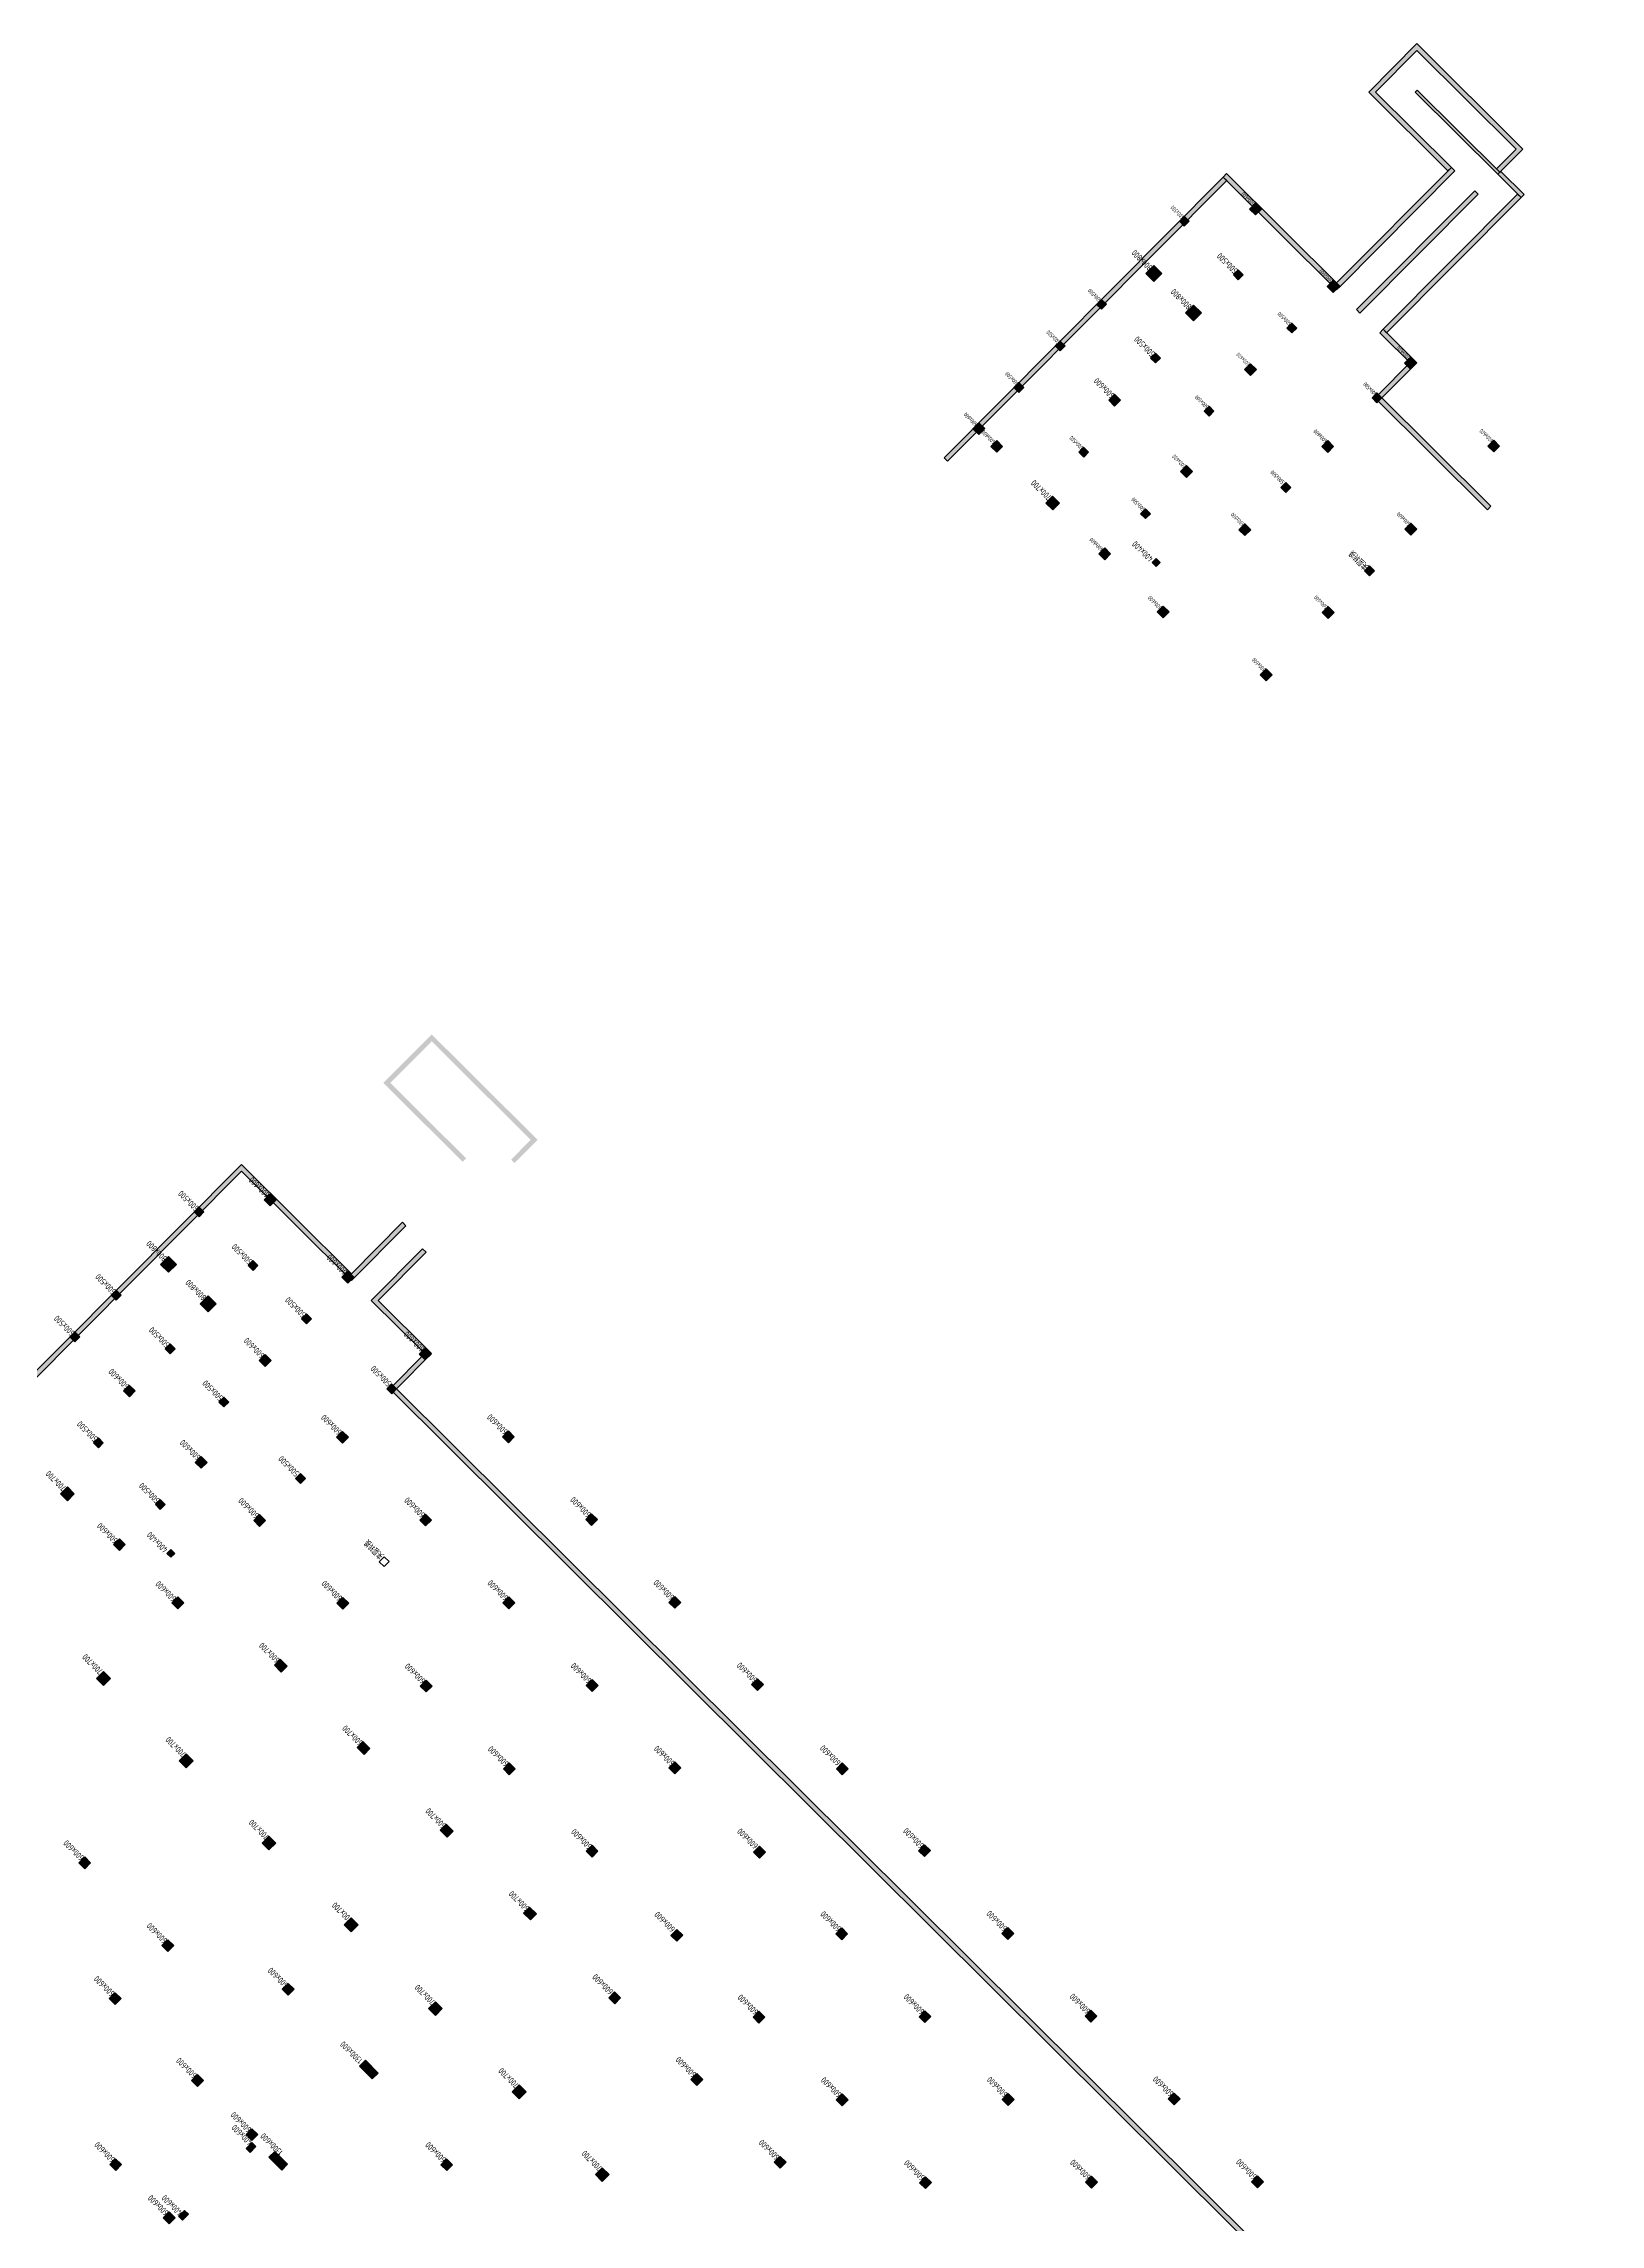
# Model space of a CAD drawing. Extents: x 517637088 to 518949446, y 3499717636 to 3500095980.
# Drawn here: x 518838034 to 518949446, y 3499939912 to 3500095980 of the extents above; entities that cross this region are included whole.
import ezdxf

# ---------------------------------------------------------------- set-up
doc = ezdxf.new("R2010")
doc.units = 0
doc.header["$LTSCALE"] = 500
for name, color, linetype in [('S_COLU', 2, 'CONTINUOUS'), ('S_COLU_HACH', 15, 'CONTINUOUS'), ('S_WALL', 2, 'CONTINUOUS'), ('S_WALL_HACH', 30, 'CONTINUOUS')]:
    doc.layers.add(name, color=color, linetype=linetype)
doc.layers.add('S_POST_OTHE', color=110, linetype='CONTINUOUS', plot=False)
doc.layers.add('尺寸标注-柱', color=3, linetype='CONTINUOUS', lineweight=18, plot=False)
doc.styles.add('样式 1', font='Tssdeng.shx', dxfattribs={"width": 0.7, "bigfont": 'Tssdchn.shx'})

msp = doc.modelspace()

# ---------------------------------------------------------------- hatches: boundary and pattern name
at = {"layer": 'S_COLU_HACH'}
h = msp.add_hatch(color=256, dxfattribs=at)
h.dxf.hatch_style = 1
h.paths.add_polyline_path([(518919670, 3500082924), (518919315, 3500083277), (518919668, 3500083631), (518920022, 3500083278)])
h = msp.add_hatch(color=256, dxfattribs=at)
h.dxf.hatch_style = 1
h.paths.add_polyline_path([(518924759, 3500083716), (518924333, 3500084139), (518924756, 3500084564), (518925182, 3500084141)])
h = msp.add_hatch(color=256, dxfattribs=at)
h.dxf.hatch_style = 1
h.paths.add_polyline_path([(518917489, 3500078959), (518916922, 3500079523), (518917486, 3500080090), (518918053, 3500079526)])
h = msp.add_hatch(color=256, dxfattribs=at)
h.dxf.hatch_style = 1
h.paths.add_polyline_path([(518923535, 3500079081), (518923180, 3500079434), (518923533, 3500079789), (518923887, 3500079436)])
h = msp.add_hatch(color=256, dxfattribs=at)
h.dxf.hatch_style = 1
h.paths.add_polyline_path([(518930325, 3500078180), (518929899, 3500078603), (518930322, 3500079029), (518930748, 3500078606)])
h = msp.add_hatch(color=256, dxfattribs=at)
h.dxf.hatch_style = 1
h.paths.add_polyline_path([(518913746, 3500076968), (518913392, 3500077321), (518913744, 3500077675), (518914099, 3500077322)])
h = msp.add_hatch(color=256, dxfattribs=at)
h.dxf.hatch_style = 1
h.paths.add_polyline_path([(518920325, 3500076138), (518919758, 3500076702), (518920322, 3500077269), (518920890, 3500076705)])
h = msp.add_hatch(color=256, dxfattribs=at)
h.dxf.hatch_style = 1
h.paths.add_polyline_path([(518927363, 3500075273), (518927008, 3500075625), (518927361, 3500075980), (518927715, 3500075627)])
h = msp.add_hatch(color=256, dxfattribs=at)
h.dxf.hatch_style = 1
h.paths.add_polyline_path([(518910785, 3500073990), (518910430, 3500074343), (518910783, 3500074697), (518911137, 3500074344)])
h = msp.add_hatch(color=256, dxfattribs=at)
h.dxf.hatch_style = 1
h.paths.add_polyline_path([(518917611, 3500073125), (518917257, 3500073478), (518917609, 3500073833), (518917964, 3500073480)])
h = msp.add_hatch(color=256, dxfattribs=at)
h.dxf.hatch_style = 1
h.paths.add_polyline_path([(518924401, 3500072224), (518923976, 3500072647), (518924399, 3500073073), (518924824, 3500072650)])
h = msp.add_hatch(color=256, dxfattribs=at)
h.dxf.hatch_style = 1
h.paths.add_polyline_path([(518935855, 3500072680), (518935430, 3500073103), (518935853, 3500073528), (518936278, 3500073105)])
h = msp.add_hatch(color=256, dxfattribs=at)
h.dxf.hatch_style = 1
h.paths.add_polyline_path([(518907823, 3500071012), (518907468, 3500071365), (518907821, 3500071719), (518908175, 3500071366)])
h = msp.add_hatch(color=256, dxfattribs=at)
h.dxf.hatch_style = 1
h.paths.add_polyline_path([(518914684, 3500070040), (518914258, 3500070463), (518914681, 3500070888), (518915107, 3500070465)])
h = msp.add_hatch(color=256, dxfattribs=at)
h.dxf.hatch_style = 1
h.paths.add_polyline_path([(518933458, 3500070269), (518933103, 3500070622), (518933456, 3500070976), (518933810, 3500070624)])
h = msp.add_hatch(color=256, dxfattribs=at)
h.dxf.hatch_style = 1
h.paths.add_polyline_path([(518921439, 3500069317), (518921085, 3500069670), (518921437, 3500070024), (518921792, 3500069671)])
h = msp.add_hatch(color=256, dxfattribs=at)
h.dxf.hatch_style = 1
h.paths.add_polyline_path([(518904967, 3500067999), (518904542, 3500068422), (518904965, 3500068847), (518905390, 3500068424)])
h = msp.add_hatch(color=256, dxfattribs=at)
h.dxf.hatch_style = 1
h.paths.add_polyline_path([(518906244, 3500066730), (518905818, 3500067153), (518906241, 3500067578), (518906667, 3500067155)])
h = msp.add_hatch(color=256, dxfattribs=at)
h.dxf.hatch_style = 1
h.paths.add_polyline_path([(518912467, 3500066393), (518912113, 3500066746), (518912465, 3500067100), (518912820, 3500066748)])
h = msp.add_hatch(color=256, dxfattribs=at)
h.dxf.hatch_style = 1
h.paths.add_polyline_path([(518929932, 3500066724), (518929506, 3500067147), (518929929, 3500067572), (518930355, 3500067149)])
h = msp.add_hatch(color=256, dxfattribs=at)
h.dxf.hatch_style = 1
h.paths.add_polyline_path([(518941811, 3500066757), (518941386, 3500067180), (518941809, 3500067605), (518942234, 3500067182)])
h = msp.add_hatch(color=256, dxfattribs=at)
h.dxf.hatch_style = 1
h.paths.add_polyline_path([(518919825, 3500064928), (518919400, 3500065352), (518919823, 3500065777), (518920248, 3500065354)])
h = msp.add_hatch(color=256, dxfattribs=at)
h.dxf.hatch_style = 1
h.paths.add_polyline_path([(518910250, 3500062604), (518909754, 3500063098), (518910247, 3500063594), (518910744, 3500063100)])
h = msp.add_hatch(color=256, dxfattribs=at)
h.dxf.hatch_style = 1
h.paths.add_polyline_path([(518926935, 3500063852), (518926580, 3500064204), (518926933, 3500064559), (518927287, 3500064206)])
h = msp.add_hatch(color=256, dxfattribs=at)
h.dxf.hatch_style = 1
h.paths.add_polyline_path([(518916899, 3500061986), (518916544, 3500062338), (518916897, 3500062693), (518917251, 3500062340)])
h = msp.add_hatch(color=256, dxfattribs=at)
h.dxf.hatch_style = 1
h.paths.add_polyline_path([(518924008, 3500060768), (518923583, 3500061191), (518924006, 3500061616), (518924432, 3500061193)])
h = msp.add_hatch(color=256, dxfattribs=at)
h.dxf.hatch_style = 1
h.paths.add_polyline_path([(518935888, 3500060801), (518935462, 3500061224), (518935885, 3500061649), (518936311, 3500061226)])
h = msp.add_hatch(color=256, dxfattribs=at)
h.dxf.hatch_style = 1
h.paths.add_polyline_path([(518913972, 3500059043), (518913547, 3500059466), (518913970, 3500059892), (518914395, 3500059469)])
h = msp.add_hatch(color=256, dxfattribs=at)
h.dxf.hatch_style = 1
h.paths.add_polyline_path([(518917650, 3500058558), (518917367, 3500058841), (518917649, 3500059124), (518917933, 3500058842)])
h = msp.add_hatch(color=256, dxfattribs=at)
h.dxf.hatch_style = 1
h.paths.add_polyline_path([(518932929, 3500057890), (518932574, 3500058243), (518932927, 3500058597), (518933281, 3500058245)])
h = msp.add_hatch(color=256, dxfattribs=at)
h.dxf.hatch_style = 1
h.paths.add_polyline_path([(518918156, 3500054883), (518917730, 3500055306), (518918153, 3500055731), (518918579, 3500055308)])
h = msp.add_hatch(color=256, dxfattribs=at)
h.dxf.hatch_style = 1
h.paths.add_polyline_path([(518929964, 3500054845), (518929539, 3500055268), (518929962, 3500055693), (518930388, 3500055270)])
h = msp.add_hatch(color=256, dxfattribs=at)
h.dxf.hatch_style = 1
h.paths.add_polyline_path([(518925522, 3500050378), (518925096, 3500050801), (518925520, 3500051226), (518925945, 3500050803)])
h = msp.add_hatch(color=256, dxfattribs=at)
h.dxf.hatch_style = 1
h.paths.add_polyline_path([(518854245, 3500012808), (518853820, 3500013231), (518854243, 3500013657), (518854668, 3500013234)])
h = msp.add_hatch(color=256, dxfattribs=at)
h.dxf.hatch_style = 1
h.paths.add_polyline_path([(518849156, 3500012016), (518848802, 3500012369), (518849154, 3500012724), (518849509, 3500012371)])
h = msp.add_hatch(color=256, dxfattribs=at)
h.dxf.hatch_style = 1
h.paths.add_polyline_path([(518846975, 3500008051), (518846408, 3500008615), (518846972, 3500009182), (518847539, 3500008618)])
h = msp.add_hatch(color=256, dxfattribs=at)
h.dxf.hatch_style = 1
h.paths.add_polyline_path([(518853020, 3500008173), (518852666, 3500008526), (518853018, 3500008881), (518853373, 3500008528)])
h = msp.add_hatch(color=256, dxfattribs=at)
h.dxf.hatch_style = 1
h.paths.add_polyline_path([(518859811, 3500007273), (518859386, 3500007696), (518859809, 3500008121), (518860234, 3500007698)])
h = msp.add_hatch(color=256, dxfattribs=at)
h.dxf.hatch_style = 1
h.paths.add_polyline_path([(518843233, 3500006060), (518842878, 3500006413), (518843231, 3500006768), (518843585, 3500006415)])
h = msp.add_hatch(color=256, dxfattribs=at)
h.dxf.hatch_style = 1
h.paths.add_polyline_path([(518849811, 3500005230), (518849244, 3500005794), (518849808, 3500006361), (518850375, 3500005797)])
h = msp.add_hatch(color=256, dxfattribs=at)
h.dxf.hatch_style = 1
h.paths.add_polyline_path([(518840271, 3500003082), (518839917, 3500003435), (518840269, 3500003790), (518840624, 3500003437)])
h = msp.add_hatch(color=256, dxfattribs=at)
h.dxf.hatch_style = 1
h.paths.add_polyline_path([(518856849, 3500004365), (518856495, 3500004718), (518856848, 3500005073), (518857202, 3500004720)])
h = msp.add_hatch(color=256, dxfattribs=at)
h.dxf.hatch_style = 1
h.paths.add_polyline_path([(518847097, 3500002217), (518846743, 3500002570), (518847095, 3500002925), (518847450, 3500002572)])
h = msp.add_hatch(color=256, dxfattribs=at)
h.dxf.hatch_style = 1
h.paths.add_polyline_path([(518853888, 3500001317), (518853463, 3500001740), (518853886, 3500002165), (518854311, 3500001742)])
h = msp.add_hatch(color=256, dxfattribs=at)
h.dxf.hatch_style = 1
h.paths.add_polyline_path([(518865342, 3500001772), (518864916, 3500002196), (518865340, 3500002621), (518865765, 3500002198)])
h = msp.add_hatch(color=256, dxfattribs=at)
h.dxf.hatch_style = 1
h.paths.add_polyline_path([(518844169, 3499999132), (518843744, 3499999555), (518844167, 3499999980), (518844593, 3499999557)])
h = msp.add_hatch(color=256, dxfattribs=at)
h.dxf.hatch_style = 1
h.paths.add_polyline_path([(518850926, 3499998409), (518850572, 3499998762), (518850924, 3499999117), (518851279, 3499998764)])
h = msp.add_hatch(color=256, dxfattribs=at)
h.dxf.hatch_style = 1
h.paths.add_polyline_path([(518862944, 3499999362), (518862590, 3499999714), (518862942, 3500000069), (518863297, 3499999716)])
h = msp.add_hatch(color=256, dxfattribs=at)
h.dxf.hatch_style = 1
h.paths.add_polyline_path([(518841954, 3499995486), (518841599, 3499995838), (518841952, 3499996193), (518842306, 3499995840)])
h = msp.add_hatch(color=256, dxfattribs=at)
h.dxf.hatch_style = 1
h.paths.add_polyline_path([(518859418, 3499995816), (518858993, 3499996240), (518859416, 3499996665), (518859842, 3499996242)])
h = msp.add_hatch(color=256, dxfattribs=at)
h.dxf.hatch_style = 1
h.paths.add_polyline_path([(518871298, 3499995849), (518870872, 3499996272), (518871295, 3499996698), (518871721, 3499996274)])
h = msp.add_hatch(color=256, dxfattribs=at)
h.dxf.hatch_style = 1
h.paths.add_polyline_path([(518849312, 3499994021), (518848886, 3499994444), (518849309, 3499994869), (518849735, 3499994446)])
h = msp.add_hatch(color=256, dxfattribs=at)
h.dxf.hatch_style = 1
h.paths.add_polyline_path([(518856421, 3499992944), (518856067, 3499993297), (518856419, 3499993652), (518856774, 3499993299)])
h = msp.add_hatch(color=256, dxfattribs=at)
h.dxf.hatch_style = 1
h.paths.add_polyline_path([(518839737, 3499991697), (518839240, 3499992190), (518839734, 3499992686), (518840230, 3499992193)])
h = msp.add_hatch(color=256, dxfattribs=at)
h.dxf.hatch_style = 1
h.paths.add_polyline_path([(518846385, 3499991078), (518846031, 3499991431), (518846383, 3499991785), (518846738, 3499991433)])
h = msp.add_hatch(color=256, dxfattribs=at)
h.dxf.hatch_style = 1
h.paths.add_polyline_path([(518853495, 3499989860), (518853070, 3499990284), (518853493, 3499990709), (518853918, 3499990286)])
h = msp.add_hatch(color=256, dxfattribs=at)
h.dxf.hatch_style = 1
h.paths.add_polyline_path([(518865374, 3499989893), (518864949, 3499990316), (518865372, 3499990742), (518865798, 3499990319)])
h = msp.add_hatch(color=256, dxfattribs=at)
h.dxf.hatch_style = 1
h.paths.add_polyline_path([(518877254, 3499989926), (518876828, 3499990349), (518877251, 3499990774), (518877677, 3499990351)])
h = msp.add_hatch(color=256, dxfattribs=at)
h.dxf.hatch_style = 1
h.paths.add_polyline_path([(518843459, 3499988136), (518843033, 3499988559), (518843457, 3499988984), (518843882, 3499988561)])
h = msp.add_hatch(color=256, dxfattribs=at)
h.dxf.hatch_style = 1
h.paths.add_polyline_path([(518847137, 3499987651), (518846853, 3499987933), (518847136, 3499988217), (518847419, 3499987935)])
h = msp.add_hatch(color=256, dxfattribs=at)
h.dxf.hatch_style = 1
h.paths.add_polyline_path([(518847642, 3499983975), (518847217, 3499984398), (518847640, 3499984824), (518848065, 3499984401)])
h = msp.add_hatch(color=256, dxfattribs=at)
h.dxf.hatch_style = 1
h.paths.add_polyline_path([(518859451, 3499983937), (518859026, 3499984360), (518859449, 3499984786), (518859874, 3499984363)])
h = msp.add_hatch(color=256, dxfattribs=at)
h.dxf.hatch_style = 1
h.paths.add_polyline_path([(518871330, 3499983970), (518870905, 3499984393), (518871328, 3499984818), (518871754, 3499984395)])
h = msp.add_hatch(color=256, dxfattribs=at)
h.dxf.hatch_style = 1
h.paths.add_polyline_path([(518883210, 3499984002), (518882784, 3499984425), (518883207, 3499984851), (518883633, 3499984428)])
h = msp.add_hatch(color=256, dxfattribs=at)
h.dxf.hatch_style = 1
h.paths.add_polyline_path([(518855044, 3499979435), (518854548, 3499979928), (518854971, 3499980354), (518855467, 3499979860)])
h = msp.add_hatch(color=256, dxfattribs=at)
h.dxf.hatch_style = 1
h.paths.add_polyline_path([(518842319, 3499978481), (518841822, 3499978974), (518842316, 3499979471), (518842812, 3499978977)])
h = msp.add_hatch(color=256, dxfattribs=at)
h.dxf.hatch_style = 1
h.paths.add_polyline_path([(518865407, 3499978014), (518864982, 3499978437), (518865405, 3499978862), (518865830, 3499978439)])
h = msp.add_hatch(color=256, dxfattribs=at)
h.dxf.hatch_style = 1
h.paths.add_polyline_path([(518877286, 3499978046), (518876861, 3499978469), (518877284, 3499978895), (518877710, 3499978472)])
h = msp.add_hatch(color=256, dxfattribs=at)
h.dxf.hatch_style = 1
h.paths.add_polyline_path([(518889130, 3499978114), (518888705, 3499978537), (518889128, 3499978963), (518889553, 3499978540)])
h = msp.add_hatch(color=256, dxfattribs=at)
h.dxf.hatch_style = 1
h.paths.add_polyline_path([(518860965, 3499973547), (518860468, 3499974040), (518860891, 3499974466), (518861388, 3499973972)])
h = msp.add_hatch(color=256, dxfattribs=at)
h.dxf.hatch_style = 1
h.paths.add_polyline_path([(518848239, 3499972593), (518847743, 3499973086), (518848237, 3499973583), (518848733, 3499973089)])
h = msp.add_hatch(color=256, dxfattribs=at)
h.dxf.hatch_style = 1
h.paths.add_polyline_path([(518871363, 3499972090), (518870938, 3499972513), (518871361, 3499972939), (518871786, 3499972516)])
h = msp.add_hatch(color=256, dxfattribs=at)
h.dxf.hatch_style = 1
h.paths.add_polyline_path([(518883207, 3499972158), (518882782, 3499972581), (518883205, 3499973007), (518883630, 3499972584)])
h = msp.add_hatch(color=256, dxfattribs=at)
h.dxf.hatch_style = 1
h.paths.add_polyline_path([(518895193, 3499972085), (518894767, 3499972508), (518895190, 3499972934), (518895616, 3499972510)])
h = msp.add_hatch(color=256, dxfattribs=at)
h.dxf.hatch_style = 1
h.paths.add_polyline_path([(518866921, 3499967623), (518866424, 3499968117), (518866847, 3499968542), (518867344, 3499968049)])
h = msp.add_hatch(color=256, dxfattribs=at)
h.dxf.hatch_style = 1
h.paths.add_polyline_path([(518854160, 3499966705), (518853664, 3499967198), (518854157, 3499967695), (518854654, 3499967201)])
h = msp.add_hatch(color=256, dxfattribs=at)
h.dxf.hatch_style = 1
h.paths.add_polyline_path([(518877284, 3499966202), (518876858, 3499966625), (518877281, 3499967051), (518877707, 3499966628)])
h = msp.add_hatch(color=256, dxfattribs=at)
h.dxf.hatch_style = 1
h.paths.add_polyline_path([(518889269, 3499966129), (518888844, 3499966552), (518889267, 3499966978), (518889692, 3499966555)])
h = msp.add_hatch(color=256, dxfattribs=at)
h.dxf.hatch_style = 1
h.paths.add_polyline_path([(518901078, 3499966232), (518900652, 3499966655), (518901075, 3499967081), (518901501, 3499966658)])
h = msp.add_hatch(color=256, dxfattribs=at)
h.dxf.hatch_style = 1
h.paths.add_polyline_path([(518840976, 3499965360), (518840550, 3499965783), (518840973, 3499966209), (518841399, 3499965786)])
h = msp.add_hatch(color=256, dxfattribs=at)
h.dxf.hatch_style = 1
h.paths.add_polyline_path([(518860045, 3499960852), (518859548, 3499961345), (518860042, 3499961842), (518860538, 3499961348)])
h = msp.add_hatch(color=256, dxfattribs=at)
h.dxf.hatch_style = 1
h.paths.add_polyline_path([(518872877, 3499961700), (518872380, 3499962194), (518872803, 3499962619), (518873300, 3499962125)])
h = msp.add_hatch(color=256, dxfattribs=at)
h.dxf.hatch_style = 1
h.paths.add_polyline_path([(518846932, 3499959437), (518846506, 3499959860), (518846929, 3499960285), (518847355, 3499959862)])
h = msp.add_hatch(color=256, dxfattribs=at)
h.dxf.hatch_style = 1
h.paths.add_polyline_path([(518883346, 3499960173), (518882920, 3499960596), (518883344, 3499961022), (518883769, 3499960599)])
h = msp.add_hatch(color=256, dxfattribs=at)
h.dxf.hatch_style = 1
h.paths.add_polyline_path([(518895154, 3499960276), (518894729, 3499960699), (518895152, 3499961125), (518895577, 3499960702)])
h = msp.add_hatch(color=256, dxfattribs=at)
h.dxf.hatch_style = 1
h.paths.add_polyline_path([(518907034, 3499960309), (518906608, 3499960732), (518907031, 3499961157), (518907457, 3499960734)])
h = msp.add_hatch(color=256, dxfattribs=at)
h.dxf.hatch_style = 1
h.paths.add_polyline_path([(518855532, 3499956314), (518855106, 3499956737), (518855529, 3499957162), (518855955, 3499956739)])
h = msp.add_hatch(color=256, dxfattribs=at)
h.dxf.hatch_style = 1
h.paths.add_polyline_path([(518843159, 3499955643), (518842734, 3499956066), (518843157, 3499956492), (518843582, 3499956069)])
h = msp.add_hatch(color=256, dxfattribs=at)
h.dxf.hatch_style = 1
h.paths.add_polyline_path([(518866072, 3499954858), (518865575, 3499955351), (518866069, 3499955848), (518866565, 3499955354)])
h = msp.add_hatch(color=256, dxfattribs=at)
h.dxf.hatch_style = 1
h.paths.add_polyline_path([(518878903, 3499955706), (518878478, 3499956129), (518878901, 3499956555), (518879326, 3499956132)])
h = msp.add_hatch(color=256, dxfattribs=at)
h.dxf.hatch_style = 1
h.paths.add_polyline_path([(518889231, 3499954320), (518888806, 3499954743), (518889229, 3499955169), (518889654, 3499954746)])
h = msp.add_hatch(color=256, dxfattribs=at)
h.dxf.hatch_style = 1
h.paths.add_polyline_path([(518901110, 3499954353), (518900685, 3499954776), (518901108, 3499955201), (518901533, 3499954778)])
h = msp.add_hatch(color=256, dxfattribs=at)
h.dxf.hatch_style = 1
h.paths.add_polyline_path([(518912990, 3499954385), (518912564, 3499954809), (518912987, 3499955234), (518913413, 3499954811)])
h = msp.add_hatch(color=256, dxfattribs=at)
h.dxf.hatch_style = 1
h.paths.add_polyline_path([(518861559, 3499950320), (518860637, 3499951237), (518861060, 3499951662), (518861982, 3499950745)])
h = msp.add_hatch(color=256, dxfattribs=at)
h.dxf.hatch_style = 1
h.paths.add_polyline_path([(518884788, 3499949853), (518884363, 3499950276), (518884786, 3499950702), (518885212, 3499950279)])
h = msp.add_hatch(color=256, dxfattribs=at)
h.dxf.hatch_style = 1
h.paths.add_polyline_path([(518849044, 3499949790), (518848619, 3499950214), (518849042, 3499950639), (518849467, 3499950216)])
h = msp.add_hatch(color=256, dxfattribs=at)
h.dxf.hatch_style = 1
h.paths.add_polyline_path([(518872063, 3499948899), (518871567, 3499949393), (518872060, 3499949889), (518872557, 3499949395)])
h = msp.add_hatch(color=256, dxfattribs=at)
h.dxf.hatch_style = 1
h.paths.add_polyline_path([(518895187, 3499948397), (518894762, 3499948820), (518895185, 3499949245), (518895610, 3499948822)])
h = msp.add_hatch(color=256, dxfattribs=at)
h.dxf.hatch_style = 1
h.paths.add_polyline_path([(518907066, 3499948429), (518906641, 3499948853), (518907064, 3499949278), (518907489, 3499948855)])
h = msp.add_hatch(color=256, dxfattribs=at)
h.dxf.hatch_style = 1
h.paths.add_polyline_path([(518918946, 3499948462), (518918520, 3499948885), (518918943, 3499949311), (518919369, 3499948888)])
h = msp.add_hatch(color=256, dxfattribs=at)
h.dxf.hatch_style = 1
h.paths.add_polyline_path([(518852944, 3499945912), (518852519, 3499946335), (518852942, 3499946761), (518853367, 3499946338)])
h = msp.add_hatch(color=256, dxfattribs=at)
h.dxf.hatch_style = 1
h.paths.add_polyline_path([(518843192, 3499943764), (518842766, 3499944187), (518843189, 3499944613), (518843615, 3499944189)])
h = msp.add_hatch(color=256, dxfattribs=at)
h.dxf.hatch_style = 1
h.paths.add_polyline_path([(518852805, 3499945063), (518852521, 3499945345), (518852944, 3499945771), (518853228, 3499945489)])
h = msp.add_hatch(color=256, dxfattribs=at)
h.dxf.hatch_style = 1
h.paths.add_polyline_path([(518855071, 3499943797), (518854149, 3499944713), (518854572, 3499945139), (518855494, 3499944222)])
h = msp.add_hatch(color=256, dxfattribs=at)
h.dxf.hatch_style = 1
h.paths.add_polyline_path([(518866880, 3499943758), (518866455, 3499944181), (518866878, 3499944607), (518867303, 3499944184)])
h = msp.add_hatch(color=256, dxfattribs=at)
h.dxf.hatch_style = 1
h.paths.add_polyline_path([(518890744, 3499943930), (518890319, 3499944353), (518890742, 3499944778), (518891168, 3499944355)])
h = msp.add_hatch(color=256, dxfattribs=at)
h.dxf.hatch_style = 1
h.paths.add_polyline_path([(518878019, 3499942976), (518877523, 3499943470), (518878017, 3499943966), (518878513, 3499943472)])
h = msp.add_hatch(color=256, dxfattribs=at)
h.dxf.hatch_style = 1
h.paths.add_polyline_path([(518901143, 3499942474), (518900718, 3499942897), (518901141, 3499943322), (518901566, 3499942899)])
h = msp.add_hatch(color=256, dxfattribs=at)
h.dxf.hatch_style = 1
h.paths.add_polyline_path([(518913022, 3499942506), (518912597, 3499942929), (518913020, 3499943355), (518913445, 3499942932)])
h = msp.add_hatch(color=256, dxfattribs=at)
h.dxf.hatch_style = 1
h.paths.add_polyline_path([(518924901, 3499942539), (518924476, 3499942962), (518924899, 3499943387), (518925325, 3499942964)])
h = msp.add_hatch(color=256, dxfattribs=at)
h.dxf.hatch_style = 1
h.paths.add_polyline_path([(518847021, 3499939956), (518846595, 3499940379), (518847018, 3499940805), (518847444, 3499940382)])
h = msp.add_hatch(color=256, dxfattribs=at)
h.dxf.hatch_style = 1
h.paths.add_polyline_path([(518847975, 3499940206), (518847691, 3499940488), (518848114, 3499940914), (518848398, 3499940632)])
at = {"layer": 'S_WALL'}
h = msp.add_hatch(color=256, dxfattribs=at)
h.dxf.hatch_style = 1
h.paths.add_polyline_path([(518871487, 3500016109), (518871735, 3500015862), (518873392, 3500017528), (518865805, 3500025073), (518862350, 3500021599), (518862350, 3500021598), (518868024, 3500015956), (518868271, 3500016204), (518862845, 3500021600), (518865806, 3500024578), (518872897, 3500017527)])
at = {"layer": 'S_WALL_HACH'}
h = msp.add_hatch(color=256, dxfattribs=at)
h.dxf.hatch_style = 1
h.paths.add_polyline_path([(518942108, 3500086627), (518943774, 3500084970), (518943986, 3500085182), (518942319, 3500086839)])
h.paths.add_polyline_path([(518942001, 3500087015), (518942249, 3500086768), (518943906, 3500088435), (518936319, 3500095980), (518932864, 3500092505), (518932864, 3500092505), (518938538, 3500086863), (518938785, 3500087111), (518933359, 3500092507), (518936320, 3500095485), (518943411, 3500088433)])
h = msp.add_hatch(color=256, dxfattribs=at)
h.dxf.hatch_style = 1
h.paths.add_polyline_path([(518942001, 3500087015), (518942249, 3500086768), (518943906, 3500088435), (518936319, 3500095980), (518932864, 3500092505), (518938536, 3500086864), (518938785, 3500087111), (518933359, 3500092507), (518936320, 3500095485), (518943411, 3500088433), (518942001, 3500087015)])
h = msp.add_hatch(color=256, dxfattribs=at)
h.dxf.hatch_style = 1
h.paths.add_polyline_path([(518942108, 3500086627), (518936187, 3500092515), (518936328, 3500092656), (518942249, 3500086768)])
h = msp.add_hatch(color=256, dxfattribs=at)
h.dxf.hatch_style = 1
h.paths.add_polyline_path([(518922453, 3500086432), (518922701, 3500086185), (518902720, 3500066094), (518902472, 3500066340)])
h = msp.add_hatch(color=256, dxfattribs=at)
h.dxf.hatch_style = 1
h.paths.add_polyline_path([(518922700, 3500086680), (518930818, 3500078606), (518930572, 3500078358), (518922453, 3500086432)])
h = msp.add_hatch(color=256, dxfattribs=at)
h.dxf.hatch_style = 1
h.paths.add_polyline_path([(518930818, 3500078606), (518930570, 3500078853), (518938784, 3500087112), (518939032, 3500086865)])
h = msp.add_hatch(color=256, dxfattribs=at)
h.dxf.hatch_style = 1
h.paths.add_polyline_path([(518940698, 3500085208), (518940450, 3500085455), (518931990, 3500076947), (518932238, 3500076701)])
h = msp.add_hatch(color=256, dxfattribs=at)
h.dxf.hatch_style = 1
h.paths.add_polyline_path([(518934150, 3500075293), (518933901, 3500075540), (518943525, 3500085217), (518943773, 3500084970)])
h = msp.add_hatch(color=256, dxfattribs=at)
h.dxf.hatch_style = 1
h.paths.add_polyline_path([(518933901, 3500075540), (518936314, 3500073141), (518936067, 3500072893), (518933655, 3500075292)])
h = msp.add_hatch(color=256, dxfattribs=at)
h.dxf.hatch_style = 1
h.paths.add_polyline_path([(518933810, 3500070624), (518933562, 3500070870), (518935819, 3500073139), (518936067, 3500072893)])
h = msp.add_hatch(color=256, dxfattribs=at)
h.dxf.hatch_style = 1
h.paths.add_polyline_path([(518933315, 3500070622), (518941363, 3500062619), (518941609, 3500062867), (518933562, 3500070870)])
h = msp.add_hatch(color=256, dxfattribs=at)
h.dxf.hatch_style = 1
h.paths.add_polyline_path([(518863718, 3500011627), (518863966, 3500011380), (518860058, 3500007450), (518852188, 3500015277), (518817882, 3499980782), (518802105, 3499996472), (518724855, 3499918796), (518740241, 3499903494), (518741722, 3499904983), (518752499, 3499894265), (518805175, 3499947231), (518833147, 3499919412), (518774513, 3499860455), (518836885, 3499798424), (518841433, 3499798483), (518920976, 3499878464), (518921224, 3499878217), (518841581, 3499798135), (518836743, 3499798072), (518774018, 3499860453), (518832652, 3499919411), (518805176, 3499946736), (518752501, 3499893770), (518741723, 3499904488), (518740242, 3499902999), (518724360, 3499918795), (518802104, 3499996967), (518817880, 3499981277), (518852187, 3500015772), (518860057, 3500007945)])
h = msp.add_hatch(color=256, dxfattribs=at)
h.dxf.hatch_style = 1
edge = h.paths.add_edge_path()
edge.add_line((518865154, 3500009735), (518865401, 3500009489))
edge.add_line((518865401, 3500009489), (518861971, 3500006041))
edge.add_line((518861971, 3500006041), (518865800, 3500002233))
edge.add_line((518865800, 3500002233), (518863297, 3499999716))
edge.add_line((518863297, 3499999716), (518949446, 3499914039))
edge.add_line((518949446, 3499914039), (518926254, 3499890720))
edge.add_arc((518913028, 3499888907), 13350, -41.20301, 7.80303, ccw=False)
edge.add_line((518923072, 3499880113), (518921224, 3499878217))
edge.add_line((518921224, 3499878217), (518920976, 3499878464))
edge.add_line((518920976, 3499878464), (518922839, 3499880379))
edge.add_arc((518913028, 3499888907), 13000, 319.00151, 368.56232)
edge.add_line((518925883, 3499890843), (518948951, 3499914038))
edge.add_line((518948951, 3499914038), (518862802, 3499999715))
edge.add_line((518862802, 3499999715), (518865305, 3500002232))
edge.add_line((518865305, 3500002232), (518861476, 3500006040))
edge.add_line((518861476, 3500006040), (518865153, 3500009736))
edge.add_line((518865153, 3500009736), (518865154, 3500009735))

# ---------------------------------------------------------------- linework, layer by layer
at = {"layer": 'S_COLU'}
for points in [[(518919670, 3500082924), (518919315, 3500083277), (518919668, 3500083631), (518920022, 3500083278)], [(518924759, 3500083716), (518924333, 3500084139), (518924756, 3500084564), (518925182, 3500084141)], [(518917489, 3500078959), (518916922, 3500079523), (518917486, 3500080090), (518918053, 3500079526)], [(518923535, 3500079081), (518923180, 3500079434), (518923533, 3500079789), (518923887, 3500079436)], [(518930325, 3500078180), (518929899, 3500078603), (518930322, 3500079029), (518930748, 3500078606)], [(518913746, 3500076968), (518913392, 3500077321), (518913744, 3500077675), (518914099, 3500077322)], [(518920325, 3500076138), (518919758, 3500076702), (518920322, 3500077269), (518920890, 3500076705)], [(518927363, 3500075273), (518927008, 3500075625), (518927361, 3500075980), (518927715, 3500075627)], [(518910785, 3500073990), (518910430, 3500074343), (518910783, 3500074697), (518911137, 3500074344)], [(518917611, 3500073125), (518917257, 3500073478), (518917609, 3500073833), (518917964, 3500073480)], [(518924401, 3500072224), (518923976, 3500072647), (518924399, 3500073073), (518924824, 3500072650)], [(518935855, 3500072680), (518935430, 3500073103), (518935853, 3500073528), (518936278, 3500073105)], [(518907823, 3500071012), (518907468, 3500071365), (518907821, 3500071719), (518908175, 3500071366)], [(518914684, 3500070040), (518914258, 3500070463), (518914681, 3500070888), (518915107, 3500070465)], [(518933458, 3500070269), (518933103, 3500070622), (518933456, 3500070976), (518933810, 3500070624)], [(518921439, 3500069317), (518921085, 3500069670), (518921437, 3500070024), (518921792, 3500069671)], [(518904967, 3500067999), (518904542, 3500068422), (518904965, 3500068847), (518905390, 3500068424)], [(518906244, 3500066730), (518905818, 3500067153), (518906241, 3500067578), (518906667, 3500067155)], [(518912467, 3500066393), (518912113, 3500066746), (518912465, 3500067100), (518912820, 3500066748)], [(518929932, 3500066724), (518929506, 3500067147), (518929929, 3500067572), (518930355, 3500067149)], [(518941811, 3500066757), (518941386, 3500067180), (518941809, 3500067605), (518942234, 3500067182)], [(518919825, 3500064928), (518919400, 3500065352), (518919823, 3500065777), (518920248, 3500065354)], [(518910250, 3500062604), (518909754, 3500063098), (518910247, 3500063594), (518910744, 3500063100)], [(518926935, 3500063852), (518926580, 3500064204), (518926933, 3500064559), (518927287, 3500064206)], [(518916899, 3500061986), (518916544, 3500062338), (518916897, 3500062693), (518917251, 3500062340)], [(518924008, 3500060768), (518923583, 3500061191), (518924006, 3500061616), (518924432, 3500061193)], [(518935888, 3500060801), (518935462, 3500061224), (518935885, 3500061649), (518936311, 3500061226)], [(518913972, 3500059043), (518913547, 3500059466), (518913970, 3500059892), (518914395, 3500059469)], [(518917650, 3500058558), (518917367, 3500058841), (518917649, 3500059124), (518917933, 3500058842)], [(518932929, 3500057890), (518932574, 3500058243), (518932927, 3500058597), (518933281, 3500058245)], [(518918156, 3500054883), (518917730, 3500055306), (518918153, 3500055731), (518918579, 3500055308)], [(518929964, 3500054845), (518929539, 3500055268), (518929962, 3500055693), (518930388, 3500055270)], [(518925522, 3500050378), (518925096, 3500050801), (518925520, 3500051226), (518925945, 3500050803)], [(518854245, 3500012808), (518853820, 3500013231), (518854243, 3500013657), (518854668, 3500013234)], [(518849156, 3500012016), (518848802, 3500012369), (518849154, 3500012724), (518849509, 3500012371)], [(518846975, 3500008051), (518846408, 3500008615), (518846972, 3500009182), (518847539, 3500008618)], [(518853020, 3500008173), (518852666, 3500008526), (518853018, 3500008881), (518853373, 3500008528)], [(518859811, 3500007273), (518859386, 3500007696), (518859809, 3500008121), (518860234, 3500007698)], [(518843233, 3500006060), (518842878, 3500006413), (518843231, 3500006768), (518843585, 3500006415)], [(518849811, 3500005230), (518849244, 3500005794), (518849808, 3500006361), (518850375, 3500005797)], [(518840271, 3500003082), (518839917, 3500003435), (518840269, 3500003790), (518840624, 3500003437)], [(518856849, 3500004365), (518856495, 3500004718), (518856848, 3500005073), (518857202, 3500004720)], [(518847097, 3500002217), (518846743, 3500002570), (518847095, 3500002925), (518847450, 3500002572)], [(518853888, 3500001317), (518853463, 3500001740), (518853886, 3500002165), (518854311, 3500001742)], [(518865342, 3500001772), (518864916, 3500002196), (518865340, 3500002621), (518865765, 3500002198)], [(518844169, 3499999132), (518843744, 3499999555), (518844167, 3499999980), (518844593, 3499999557)], [(518850926, 3499998409), (518850572, 3499998762), (518850924, 3499999117), (518851279, 3499998764)], [(518862944, 3499999362), (518862590, 3499999714), (518862942, 3500000069), (518863297, 3499999716)], [(518841954, 3499995486), (518841599, 3499995838), (518841952, 3499996193), (518842306, 3499995840)], [(518859418, 3499995816), (518858993, 3499996240), (518859416, 3499996665), (518859842, 3499996242)], [(518871298, 3499995849), (518870872, 3499996272), (518871295, 3499996698), (518871721, 3499996274)], [(518849312, 3499994021), (518848886, 3499994444), (518849309, 3499994869), (518849735, 3499994446)], [(518856421, 3499992944), (518856067, 3499993297), (518856419, 3499993652), (518856774, 3499993299)], [(518839737, 3499991697), (518839240, 3499992190), (518839734, 3499992686), (518840230, 3499992193)], [(518846385, 3499991078), (518846031, 3499991431), (518846383, 3499991785), (518846738, 3499991433)], [(518853495, 3499989860), (518853070, 3499990284), (518853493, 3499990709), (518853918, 3499990286)], [(518865374, 3499989893), (518864949, 3499990316), (518865372, 3499990742), (518865798, 3499990319)], [(518877254, 3499989926), (518876828, 3499990349), (518877251, 3499990774), (518877677, 3499990351)], [(518843459, 3499988136), (518843033, 3499988559), (518843457, 3499988984), (518843882, 3499988561)], [(518847137, 3499987651), (518846853, 3499987933), (518847136, 3499988217), (518847419, 3499987935)], [(518862413, 3499986986), (518862058, 3499987338), (518862411, 3499987693), (518862765, 3499987340)], [(518847642, 3499983975), (518847217, 3499984398), (518847640, 3499984824), (518848065, 3499984401)], [(518859451, 3499983937), (518859026, 3499984360), (518859449, 3499984786), (518859874, 3499984363)], [(518871330, 3499983970), (518870905, 3499984393), (518871328, 3499984818), (518871754, 3499984395)], [(518883210, 3499984002), (518882784, 3499984425), (518883207, 3499984851), (518883633, 3499984428)], [(518855044, 3499979435), (518854548, 3499979928), (518854971, 3499980354), (518855467, 3499979860)], [(518842319, 3499978481), (518841822, 3499978974), (518842316, 3499979471), (518842812, 3499978977)], [(518865407, 3499978014), (518864982, 3499978437), (518865405, 3499978862), (518865830, 3499978439)], [(518877286, 3499978046), (518876861, 3499978469), (518877284, 3499978895), (518877710, 3499978472)], [(518889130, 3499978114), (518888705, 3499978537), (518889128, 3499978963), (518889553, 3499978540)], [(518860965, 3499973547), (518860468, 3499974040), (518860891, 3499974466), (518861388, 3499973972)], [(518848239, 3499972593), (518847743, 3499973086), (518848237, 3499973583), (518848733, 3499973089)], [(518871363, 3499972090), (518870938, 3499972513), (518871361, 3499972939), (518871786, 3499972516)], [(518883207, 3499972158), (518882782, 3499972581), (518883205, 3499973007), (518883630, 3499972584)], [(518895193, 3499972085), (518894767, 3499972508), (518895190, 3499972934), (518895616, 3499972510)], [(518866921, 3499967623), (518866424, 3499968117), (518866847, 3499968542), (518867344, 3499968049)], [(518854160, 3499966705), (518853664, 3499967198), (518854157, 3499967695), (518854654, 3499967201)], [(518877284, 3499966202), (518876858, 3499966625), (518877281, 3499967051), (518877707, 3499966628)], [(518889269, 3499966129), (518888844, 3499966552), (518889267, 3499966978), (518889692, 3499966555)], [(518901078, 3499966232), (518900652, 3499966655), (518901075, 3499967081), (518901501, 3499966658)], [(518840976, 3499965360), (518840550, 3499965783), (518840973, 3499966209), (518841399, 3499965786)], [(518860045, 3499960852), (518859548, 3499961345), (518860042, 3499961842), (518860538, 3499961348)], [(518872877, 3499961700), (518872380, 3499962194), (518872803, 3499962619), (518873300, 3499962125)], [(518846932, 3499959437), (518846506, 3499959860), (518846929, 3499960285), (518847355, 3499959862)], [(518883346, 3499960173), (518882920, 3499960596), (518883344, 3499961022), (518883769, 3499960599)], [(518895154, 3499960276), (518894729, 3499960699), (518895152, 3499961125), (518895577, 3499960702)], [(518907034, 3499960309), (518906608, 3499960732), (518907031, 3499961157), (518907457, 3499960734)], [(518855532, 3499956314), (518855106, 3499956737), (518855529, 3499957162), (518855955, 3499956739)], [(518843159, 3499955643), (518842734, 3499956066), (518843157, 3499956492), (518843582, 3499956069)], [(518866072, 3499954858), (518865575, 3499955351), (518866069, 3499955848), (518866565, 3499955354)], [(518878903, 3499955706), (518878478, 3499956129), (518878901, 3499956555), (518879326, 3499956132)], [(518889231, 3499954320), (518888806, 3499954743), (518889229, 3499955169), (518889654, 3499954746)], [(518901110, 3499954353), (518900685, 3499954776), (518901108, 3499955201), (518901533, 3499954778)], [(518912990, 3499954385), (518912564, 3499954809), (518912987, 3499955234), (518913413, 3499954811)], [(518861559, 3499950320), (518860637, 3499951237), (518861060, 3499951662), (518861982, 3499950745)], [(518884788, 3499949853), (518884363, 3499950276), (518884786, 3499950702), (518885212, 3499950279)], [(518849044, 3499949790), (518848619, 3499950214), (518849042, 3499950639), (518849467, 3499950216)], [(518872063, 3499948899), (518871567, 3499949393), (518872060, 3499949889), (518872557, 3499949395)], [(518895187, 3499948397), (518894762, 3499948820), (518895185, 3499949245), (518895610, 3499948822)], [(518907066, 3499948429), (518906641, 3499948853), (518907064, 3499949278), (518907489, 3499948855)], [(518918946, 3499948462), (518918520, 3499948885), (518918943, 3499949311), (518919369, 3499948888)], [(518852944, 3499945912), (518852519, 3499946335), (518852942, 3499946761), (518853367, 3499946338)], [(518843192, 3499943764), (518842766, 3499944187), (518843189, 3499944613), (518843615, 3499944189)], [(518852805, 3499945063), (518852521, 3499945345), (518852944, 3499945771), (518853228, 3499945489)], [(518855071, 3499943797), (518854149, 3499944713), (518854572, 3499945139), (518855494, 3499944222)], [(518866880, 3499943758), (518866455, 3499944181), (518866878, 3499944607), (518867303, 3499944184)], [(518890744, 3499943930), (518890319, 3499944353), (518890742, 3499944778), (518891168, 3499944355)], [(518878019, 3499942976), (518877523, 3499943470), (518878017, 3499943966), (518878513, 3499943472)], [(518901143, 3499942474), (518900718, 3499942897), (518901141, 3499943322), (518901566, 3499942899)], [(518913022, 3499942506), (518912597, 3499942929), (518913020, 3499943355), (518913445, 3499942932)], [(518924901, 3499942539), (518924476, 3499942962), (518924899, 3499943387), (518925325, 3499942964)], [(518847021, 3499939956), (518846595, 3499940379), (518847018, 3499940805), (518847444, 3499940382)], [(518847975, 3499940206), (518847691, 3499940488), (518848114, 3499940914), (518848398, 3499940632)]]:
    msp.add_lwpolyline(points, close=True, dxfattribs=at)
at = {"layer": 'S_WALL'}
for points in [[(518942001, 3500087015), (518942249, 3500086768), (518943906, 3500088435), (518936319, 3500095980), (518932864, 3500092505), (518938536, 3500086864), (518938785, 3500087111), (518933359, 3500092507), (518936320, 3500095485), (518943411, 3500088433), (518942001, 3500087015)], [(518942108, 3500086627), (518936187, 3500092515), (518936328, 3500092656), (518942249, 3500086768)], [(518922453, 3500086432), (518922701, 3500086185), (518902720, 3500066094), (518902472, 3500066340)], [(518922700, 3500086680), (518930818, 3500078606), (518930572, 3500078358), (518922453, 3500086432)], [(518930818, 3500078606), (518930570, 3500078853), (518938784, 3500087112), (518939032, 3500086865)], [(518942108, 3500086627), (518943774, 3500084970), (518943986, 3500085182), (518942319, 3500086839)], [(518940698, 3500085208), (518940450, 3500085455), (518931990, 3500076947), (518932238, 3500076701)], [(518934150, 3500075293), (518933901, 3500075540), (518943525, 3500085217), (518943773, 3500084970)], [(518933901, 3500075540), (518936314, 3500073141), (518936067, 3500072893), (518933655, 3500075292)], [(518933810, 3500070624), (518933562, 3500070870), (518935819, 3500073139), (518936067, 3500072893)], [(518933315, 3500070622), (518941363, 3500062619), (518941609, 3500062867), (518933562, 3500070870)]]:
    msp.add_lwpolyline(points, close=True, dxfattribs=at)
msp.add_lwpolyline([(518724360, 3499918795), (518802104, 3499996967), (518817880, 3499981277), (518852187, 3500015772), (518860057, 3500007945), (518863718, 3500011627), (518863966, 3500011380), (518860058, 3500007450), (518852188, 3500015277), (518817882, 3499980782), (518802105, 3499996472), (518724855, 3499918796)], dxfattribs=at)
msp.add_lwpolyline([(518865154, 3500009735), (518865401, 3500009489), (518861971, 3500006041), (518865800, 3500002233), (518863297, 3499999716), (518949446, 3499914039), (518926254, 3499890720, -0.2171489), (518923072, 3499880113), (518921224, 3499878217), (518920976, 3499878464), (518922839, 3499880379, 0.219685), (518925883, 3499890843), (518948951, 3499914038), (518862802, 3499999715), (518865305, 3500002232), (518861476, 3500006040), (518865153, 3500009736)], format="xyb", close=True, dxfattribs=at)

# ---------------------------------------------------------------- texts
at = {"layer": 'S_POST_OTHE', "style": '样式 1', "width": 0.7}
for s, p in [('800x800', (518917437, 3500079998)), ('500x500', (518923533, 3500079788)), ('800x800', (518920240, 3500077213)), ('500x500', (518917609, 3500073832)), ('600x600', (518914719, 3500070854)), ('600x600', (518854243, 3500013657)), ('500x500', (518849190, 3500012688)), ('800x800', (518846923, 3500009090)), ('500x500', (518853019, 3500008881)), ('600x600', (518859809, 3500008121)), ('500x500', (518843267, 3500006732)), ('800x800', (518849726, 3500006305)), ('500x500', (518856848, 3500005073)), ('500x500', (518840305, 3500003754)), ('500x500', (518847095, 3500002924)), ('600x600', (518853886, 3500002165)), ('600x600', (518865340, 3500002621)), ('600x600', (518844205, 3499999946)), ('500x500', (518862960, 3500000157)), ('500x500', (518850925, 3499999116)), ('600x600', (518859417, 3499996665)), ('600x600', (518871296, 3499996698)), ('500x500', (518841952, 3499996192)), ('600x600', (518849310, 3499994869)), ('500x500', (518856364, 3499993707)), ('700x700', (518839700, 3499992651)), ('500x500', (518846384, 3499991785)), ('600x600', (518853493, 3499990709)), ('600x600', (518865373, 3499990742)), ('600x600', (518877252, 3499990775)), ('600x600', (518843387, 3499988913)), ('400x400', (518846962, 3499988252)), ('夹层转换', (518862431, 3499987824)), ('600x600', (518847570, 3499984753)), ('600x600', (518859450, 3499984786)), ('600x600', (518871329, 3499984819)), ('600x600', (518883208, 3499984852)), ('700x700', (518842317, 3499979541)), ('600x700', (518854972, 3499980354)), ('600x600', (518865406, 3499978863)), ('600x600', (518877285, 3499978896)), ('600x600', (518889164, 3499978929)), ('700x700', (518848273, 3499973618)), ('600x700', (518860928, 3499974431)), ('600x600', (518871362, 3499972939)), ('600x600', (518883241, 3499972972)), ('600x600', (518895121, 3499973005)), ('600x700', (518866884, 3499968508)), ('700x700', (518854229, 3499967695)), ('600x600', (518877318, 3499967016)), ('600x600', (518889197, 3499967049)), ('600x600', (518901077, 3499967082)), ('600x600', (518840975, 3499966208)), ('600x700', (518872840, 3499962584)), ('700x700', (518860185, 3499961771)), ('600x600', (518883274, 3499961093)), ('600x600', (518895154, 3499961126)), ('600x600', (518907033, 3499961159)), ('600x600', (518846931, 3499960285)), ('600x600', (518843159, 3499956492)), ('600x600', (518855602, 3499957092)), ('600x600', (518878832, 3499956626)), ('700x700', (518866106, 3499955884)), ('600x600', (518889230, 3499955170)), ('600x600', (518901110, 3499955203)), ('600x600', (518912989, 3499955236)), ('1300x600', (518860905, 3499951685)), ('600x600', (518849044, 3499950639)), ('700x700', (518872098, 3499949925)), ('600x600', (518884788, 3499950703)), ('600x600', (518895187, 3499949247)), ('600x600', (518907066, 3499949280)), ('600x600', (518918945, 3499949313)), ('600x600', (518852944, 3499946761)), ('400x600', (518853017, 3499945842)), ('1300x600', (518855201, 3499945115)), ('600x600', (518843192, 3499944612)), ('600x600', (518866880, 3499944607)), ('700x700', (518878054, 3499944002)), ('600x600', (518890744, 3499944780)), ('600x600', (518901143, 3499943323)), ('600x600', (518913022, 3499943356)), ('600x600', (518924903, 3499943391)), ('600x600', (518847020, 3499940804)), ('400x600', (518848010, 3499940807))]:
    msp.add_text(s, height=450, rotation=135.15902, dxfattribs=at).set_placement(p)
at = {"layer": '尺寸标注-柱', "linetype": 'Continuous', "style": '样式 1', "width": 0.7}
for s, height, rotation, p in [('600x600', 300, 135.15729, (518924756, 3500084564)), ('500x500', 300, 135.15729, (518919703, 3500083596)), ('600x600', 300, 135.15729, (518930322, 3500079029)), ('500x500', 300, 135.15729, (518913780, 3500077640)), ('500x500', 300, 135.15729, (518927361, 3500075980)), ('500x500', 300, 135.15729, (518910818, 3500074662)), ('600x600', 300, 135.15729, (518935853, 3500073528)), ('600x600', 300, 135.15729, (518924399, 3500073073)), ('500x500', 300, 135.15729, (518907856, 3500071684)), ('500x500', 300, 135.15729, (518933491, 3500070941)), ('600x600', 300, 135.15729, (518904895, 3500068777)), ('500x500', 300, 135.15729, (518921437, 3500070024)), ('600x600', 300, 135.15729, (518906171, 3500067507)), ('500x500', 300, 135.15729, (518912465, 3500067100)), ('600x600', 300, 135.15729, (518929929, 3500067572)), ('600x600', 300, 135.15729, (518941809, 3500067605)), ('600x600', 300, 135.15729, (518919823, 3500065777)), ('500x500', 300, 135.15729, (518926854, 3500064637)), ('700x700', 450, 135.15902, (518910213, 3500063558)), ('500x500', 300, 135.15729, (518916897, 3500062693)), ('600x600', 300, 135.15729, (518924006, 3500061616)), ('600x600', 300, 135.15729, (518935885, 3500061649)), ('600x600', 300, 135.15729, (518913899, 3500059821)), ('400x400', 450, 135.15902, (518917475, 3500059159)), ('夹层转换', 450, 135.15902, (518932904, 3500058621)), ('600x600', 300, 135.15729, (518918083, 3500055661)), ('600x600', 300, 135.15729, (518929962, 3500055693)), ('600x600', 300, 135.15729, (518925520, 3500051226))]:
    msp.add_text(s, height=height, rotation=rotation, dxfattribs=at).set_placement(p)

doc.saveas('drawing.dxf')
